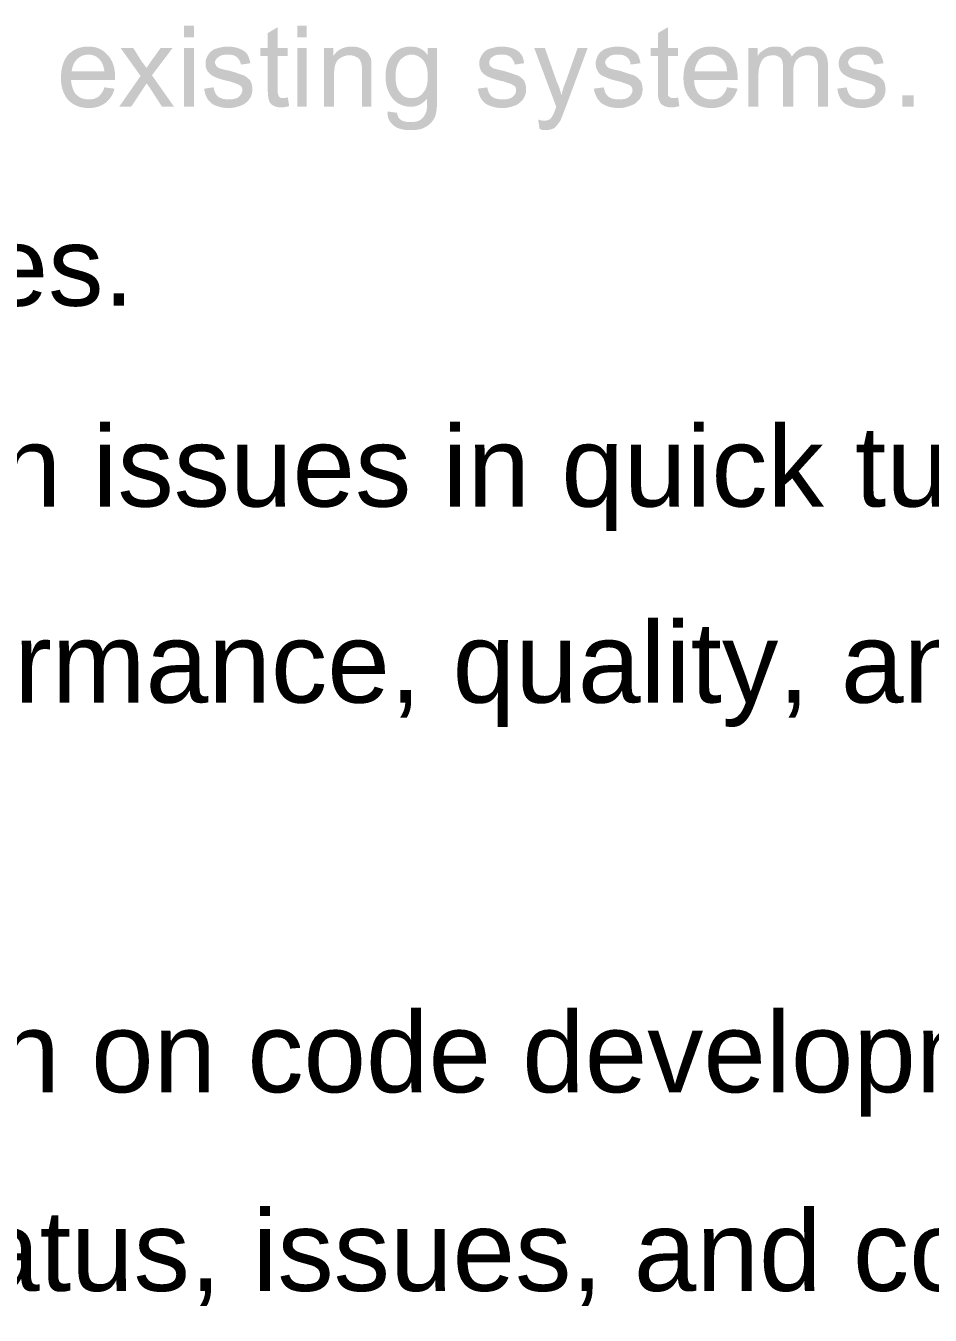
# Model space of a CAD drawing. Header units: millimetres. Extents: x 25 to 207, y 36 to 227.
# Drawn here: x 101.61 to 123.97, y 63.72 to 95.62 of the extents above; entities that cross this region are included whole.
import ezdxf

# ---------------------------------------------------------------- set-up
doc = ezdxf.new("R2010")
doc.units = ezdxf.units.MM
doc.header["$MEASUREMENT"] = 0
doc.layers.get('0').update_dxf_attribs({"linetype": 'CONTINUOUS'})
doc.styles.add('Arial$001', font='arial.ttf', dxfattribs={"height": 2.376})

msp = doc.modelspace()

# ---------------------------------------------------------------- hatches: boundary and pattern name
at = {"true_color": 0x000007}
h = msp.add_hatch(color=0, dxfattribs=at)
edge = h.paths.add_edge_path()
edge.add_line((103.55, 94.099), (103.798, 94.066))
edge.add_spline(control_points=[(103.798, 94.066), (103.765, 93.917), (103.683, 93.801), (103.583, 93.718), (103.583, 93.718), (103.467, 93.635), (103.335, 93.586), (103.169, 93.586), (103.169, 93.586), (102.954, 93.586), (102.789, 93.652), (102.656, 93.784), (102.656, 93.784), (102.54, 93.917), (102.474, 94.099), (102.474, 94.331), (102.474, 94.331), (102.474, 94.579), (102.54, 94.778), (102.656, 94.91), (102.656, 94.91), (102.789, 95.042), (102.954, 95.109), (103.153, 95.109), (103.153, 95.109), (103.352, 95.109), (103.5, 95.042), (103.616, 94.91), (103.616, 94.91), (103.749, 94.778), (103.815, 94.595), (103.815, 94.347), (103.815, 94.347), (103.815, 94.331), (103.815, 94.314), (103.815, 94.281)], knot_values=[0, 0, 0, 0, 0.027778, 0.027778, 0.027778, 0.027778, 0.055556, 0.055556, 0.055556, 0.055556, 0.083333, 0.083333, 0.083333, 0.083333, 0.111111, 0.111111, 0.111111, 0.111111, 0.138889, 0.138889, 0.138889, 0.138889, 0.166667, 0.166667, 0.166667, 0.166667, 0.194444, 0.194444, 0.194444, 0.194444, 0.222222, 0.222222, 0.222222, 0.222222, 1, 1, 1, 1], degree=3, periodic=0)
edge.add_line((103.815, 94.281), (102.723, 94.281))
edge.add_spline(control_points=[(102.723, 94.281), (102.739, 94.132), (102.772, 94), (102.855, 93.917), (102.855, 93.917), (102.938, 93.834), (103.037, 93.801), (103.169, 93.801), (103.169, 93.801), (103.252, 93.801), (103.335, 93.817), (103.401, 93.867), (103.401, 93.867), (103.451, 93.917), (103.517, 93.983), (103.55, 94.099)], knot_values=[0, 0, 0, 0, 0.0625, 0.0625, 0.0625, 0.0625, 0.125, 0.125, 0.125, 0.125, 0.1875, 0.1875, 0.1875, 0.1875, 1, 1, 1, 1], degree=3, periodic=0)
edge = h.paths.add_edge_path()
edge.add_line((102.739, 94.496), (103.55, 94.496))
edge.add_spline(control_points=[(103.55, 94.496), (103.534, 94.612), (103.5, 94.711), (103.451, 94.761), (103.451, 94.761), (103.385, 94.86), (103.269, 94.91), (103.153, 94.91), (103.153, 94.91), (103.037, 94.91), (102.938, 94.86), (102.872, 94.794), (102.872, 94.794), (102.789, 94.711), (102.756, 94.612), (102.739, 94.496)], knot_values=[0, 0, 0, 0, 0.0625, 0.0625, 0.0625, 0.0625, 0.125, 0.125, 0.125, 0.125, 0.1875, 0.1875, 0.1875, 0.1875, 1, 1, 1, 1], degree=3, periodic=0)
edge = h.paths.add_edge_path()
edge.add_line((103.914, 93.619), (104.444, 94.38))
edge.add_line((104.444, 94.38), (103.947, 95.075))
edge.add_line((103.947, 95.075), (104.262, 95.075))
edge.add_line((104.262, 95.075), (104.477, 94.728))
edge.add_spline(control_points=[(104.477, 94.728), (104.527, 94.678), (104.56, 94.612), (104.593, 94.579), (104.593, 94.579), (104.626, 94.629), (104.659, 94.678), (104.692, 94.728)], knot_values=[0, 0, 0, 0, 0.125, 0.125, 0.125, 0.125, 1, 1, 1, 1], degree=3, periodic=0)
edge.add_line((104.692, 94.728), (104.941, 95.075))
edge.add_line((104.941, 95.075), (105.238, 95.075))
edge.add_line((105.238, 95.075), (104.725, 94.397))
edge.add_line((104.725, 94.397), (105.272, 93.619))
edge.add_line((105.272, 93.619), (104.974, 93.619))
edge.add_line((104.974, 93.619), (104.676, 94.082))
edge.add_line((104.676, 94.082), (104.593, 94.198))
edge.add_line((104.593, 94.198), (104.212, 93.619))
edge.add_line((104.212, 93.619), (103.914, 93.619))
h.paths.add_polyline_path([(105.52, 95.34), (105.52, 95.622), (105.768, 95.622), (105.768, 95.34)])
h.paths.add_polyline_path([(105.52, 93.619), (105.52, 95.075), (105.768, 95.075), (105.768, 93.619)])
edge = h.paths.add_edge_path()
edge.add_line((106.016, 94.066), (106.248, 94.099))
edge.add_spline(control_points=[(106.248, 94.099), (106.265, 94), (106.298, 93.917), (106.364, 93.867), (106.364, 93.867), (106.43, 93.817), (106.513, 93.801), (106.629, 93.801), (106.629, 93.801), (106.745, 93.801), (106.827, 93.817), (106.877, 93.867), (106.877, 93.867), (106.927, 93.917), (106.96, 93.966), (106.96, 94.033), (106.96, 94.033), (106.96, 94.082), (106.943, 94.132), (106.894, 94.149), (106.894, 94.149), (106.861, 94.182), (106.778, 94.198), (106.645, 94.248), (106.645, 94.248), (106.463, 94.281), (106.331, 94.331), (106.265, 94.364), (106.265, 94.364), (106.198, 94.397), (106.149, 94.43), (106.099, 94.496), (106.099, 94.496), (106.066, 94.562), (106.05, 94.612), (106.05, 94.695), (106.05, 94.695), (106.05, 94.761), (106.066, 94.811), (106.099, 94.877), (106.099, 94.877), (106.132, 94.926), (106.165, 94.976), (106.215, 95.009), (106.215, 95.009), (106.248, 95.042), (106.314, 95.059), (106.381, 95.075), (106.381, 95.075), (106.447, 95.092), (106.513, 95.109), (106.579, 95.109), (106.579, 95.109), (106.695, 95.109), (106.794, 95.092), (106.877, 95.059), (106.877, 95.059), (106.976, 95.026), (107.043, 94.976), (107.076, 94.926), (107.076, 94.926), (107.109, 94.877), (107.142, 94.794), (107.159, 94.695)], knot_values=[0, 0, 0, 0, 0.015625, 0.015625, 0.015625, 0.015625, 0.03125, 0.03125, 0.03125, 0.03125, 0.046875, 0.046875, 0.046875, 0.046875, 0.0625, 0.0625, 0.0625, 0.0625, 0.078125, 0.078125, 0.078125, 0.078125, 0.09375, 0.09375, 0.09375, 0.09375, 0.109375, 0.109375, 0.109375, 0.109375, 0.125, 0.125, 0.125, 0.125, 0.140625, 0.140625, 0.140625, 0.140625, 0.15625, 0.15625, 0.15625, 0.15625, 0.171875, 0.171875, 0.171875, 0.171875, 0.1875, 0.1875, 0.1875, 0.1875, 0.203125, 0.203125, 0.203125, 0.203125, 0.21875, 0.21875, 0.21875, 0.21875, 0.234375, 0.234375, 0.234375, 0.234375, 1, 1, 1, 1], degree=3, periodic=0)
edge.add_line((107.159, 94.695), (106.927, 94.662))
edge.add_spline(control_points=[(106.927, 94.662), (106.91, 94.744), (106.877, 94.794), (106.827, 94.844), (106.827, 94.844), (106.778, 94.893), (106.695, 94.91), (106.596, 94.91), (106.596, 94.91), (106.496, 94.91), (106.414, 94.893), (106.364, 94.844), (106.364, 94.844), (106.314, 94.811), (106.281, 94.761), (106.281, 94.711), (106.281, 94.711), (106.281, 94.695), (106.298, 94.662), (106.314, 94.629), (106.314, 94.629), (106.331, 94.612), (106.364, 94.579), (106.414, 94.562), (106.414, 94.562), (106.43, 94.562), (106.513, 94.529), (106.629, 94.513), (106.629, 94.513), (106.811, 94.463), (106.927, 94.413), (106.993, 94.397), (106.993, 94.397), (107.059, 94.364), (107.109, 94.314), (107.159, 94.264), (107.159, 94.264), (107.192, 94.198), (107.208, 94.132), (107.208, 94.049), (107.208, 94.049), (107.208, 93.966), (107.192, 93.9), (107.142, 93.817), (107.142, 93.817), (107.092, 93.751), (107.026, 93.685), (106.943, 93.652), (106.943, 93.652), (106.844, 93.619), (106.745, 93.586), (106.629, 93.586), (106.629, 93.586), (106.447, 93.586), (106.298, 93.635), (106.198, 93.702), (106.198, 93.702), (106.099, 93.784), (106.033, 93.9), (106.016, 94.066)], knot_values=[0, 0, 0, 0, 0.016667, 0.016667, 0.016667, 0.016667, 0.033333, 0.033333, 0.033333, 0.033333, 0.05, 0.05, 0.05, 0.05, 0.066667, 0.066667, 0.066667, 0.066667, 0.083333, 0.083333, 0.083333, 0.083333, 0.1, 0.1, 0.1, 0.1, 0.116667, 0.116667, 0.116667, 0.116667, 0.133333, 0.133333, 0.133333, 0.133333, 0.15, 0.15, 0.15, 0.15, 0.166667, 0.166667, 0.166667, 0.166667, 0.183333, 0.183333, 0.183333, 0.183333, 0.2, 0.2, 0.2, 0.2, 0.216667, 0.216667, 0.216667, 0.216667, 0.233333, 0.233333, 0.233333, 0.233333, 1, 1, 1, 1], degree=3, periodic=0)
edge = h.paths.add_edge_path()
edge.add_line((108.085, 93.851), (108.119, 93.635))
edge.add_spline(control_points=[(108.119, 93.635), (108.052, 93.619), (107.986, 93.602), (107.936, 93.602), (107.936, 93.602), (107.837, 93.602), (107.771, 93.619), (107.721, 93.652), (107.721, 93.652), (107.672, 93.669), (107.639, 93.718), (107.622, 93.768), (107.622, 93.768), (107.605, 93.801), (107.589, 93.9), (107.589, 94.049)], knot_values=[0, 0, 0, 0, 0.0625, 0.0625, 0.0625, 0.0625, 0.125, 0.125, 0.125, 0.125, 0.1875, 0.1875, 0.1875, 0.1875, 1, 1, 1, 1], degree=3, periodic=0)
edge.add_line((107.589, 94.049), (107.589, 94.877))
edge.add_line((107.589, 94.877), (107.407, 94.877))
edge.add_line((107.407, 94.877), (107.407, 95.075))
edge.add_line((107.407, 95.075), (107.589, 95.075))
edge.add_line((107.589, 95.075), (107.589, 95.44))
edge.add_line((107.589, 95.44), (107.837, 95.589))
edge.add_line((107.837, 95.589), (107.837, 95.075))
edge.add_line((107.837, 95.075), (108.085, 95.075))
edge.add_line((108.085, 95.075), (108.085, 94.877))
edge.add_line((108.085, 94.877), (107.837, 94.877))
edge.add_line((107.837, 94.877), (107.837, 94.033))
edge.add_spline(control_points=[(107.837, 94.033), (107.837, 93.966), (107.837, 93.917), (107.854, 93.9), (107.854, 93.9), (107.854, 93.884), (107.87, 93.867), (107.887, 93.851), (107.887, 93.851), (107.903, 93.834), (107.936, 93.834), (107.97, 93.834), (107.97, 93.834), (108.003, 93.834), (108.036, 93.834), (108.085, 93.851)], knot_values=[0, 0, 0, 0, 0.0625, 0.0625, 0.0625, 0.0625, 0.125, 0.125, 0.125, 0.125, 0.1875, 0.1875, 0.1875, 0.1875, 1, 1, 1, 1], degree=3, periodic=0)
h.paths.add_polyline_path([(108.317, 95.34), (108.317, 95.622), (108.549, 95.622), (108.549, 95.34)])
h.paths.add_polyline_path([(108.317, 93.619), (108.317, 95.075), (108.549, 95.075), (108.549, 93.619)])
edge = h.paths.add_edge_path()
edge.add_line((108.979, 93.619), (108.979, 95.075))
edge.add_line((108.979, 95.075), (109.211, 95.075))
edge.add_line((109.211, 95.075), (109.211, 94.877))
edge.add_spline(control_points=[(109.211, 94.877), (109.31, 95.026), (109.459, 95.109), (109.674, 95.109), (109.674, 95.109), (109.757, 95.109), (109.84, 95.092), (109.906, 95.059), (109.906, 95.059), (109.972, 95.026), (110.039, 94.993), (110.072, 94.943), (110.072, 94.943), (110.105, 94.893), (110.138, 94.827), (110.154, 94.761), (110.154, 94.761), (110.154, 94.711), (110.154, 94.629), (110.154, 94.513)], knot_values=[0, 0, 0, 0, 0.05, 0.05, 0.05, 0.05, 0.1, 0.1, 0.1, 0.1, 0.15, 0.15, 0.15, 0.15, 0.2, 0.2, 0.2, 0.2, 1, 1, 1, 1], degree=3, periodic=0)
edge.add_line((110.154, 94.513), (110.154, 93.619))
edge.add_line((110.154, 93.619), (109.923, 93.619))
edge.add_line((109.923, 93.619), (109.923, 94.513))
edge.add_spline(control_points=[(109.923, 94.513), (109.923, 94.612), (109.906, 94.678), (109.89, 94.728), (109.89, 94.728), (109.873, 94.778), (109.84, 94.827), (109.79, 94.844), (109.79, 94.844), (109.741, 94.877), (109.674, 94.893), (109.608, 94.893), (109.608, 94.893), (109.509, 94.893), (109.426, 94.86), (109.343, 94.794), (109.343, 94.794), (109.261, 94.728), (109.228, 94.595), (109.228, 94.413)], knot_values=[0, 0, 0, 0, 0.05, 0.05, 0.05, 0.05, 0.1, 0.1, 0.1, 0.1, 0.15, 0.15, 0.15, 0.15, 0.2, 0.2, 0.2, 0.2, 1, 1, 1, 1], degree=3, periodic=0)
edge.add_line((109.228, 94.413), (109.228, 93.619))
edge.add_line((109.228, 93.619), (108.979, 93.619))
edge = h.paths.add_edge_path()
edge.add_line((110.552, 93.503), (110.783, 93.47))
edge.add_spline(control_points=[(110.783, 93.47), (110.8, 93.404), (110.817, 93.337), (110.866, 93.304), (110.866, 93.304), (110.932, 93.255), (111.015, 93.238), (111.114, 93.238), (111.114, 93.238), (111.23, 93.238), (111.313, 93.255), (111.379, 93.304), (111.379, 93.304), (111.446, 93.354), (111.479, 93.42), (111.512, 93.503), (111.512, 93.503), (111.528, 93.553), (111.528, 93.652), (111.528, 93.817), (111.528, 93.817), (111.412, 93.685), (111.28, 93.619), (111.131, 93.619), (111.131, 93.619), (110.932, 93.619), (110.767, 93.702), (110.668, 93.834), (110.668, 93.834), (110.552, 93.983), (110.502, 94.165), (110.502, 94.364), (110.502, 94.364), (110.502, 94.496), (110.519, 94.629), (110.568, 94.744), (110.568, 94.744), (110.618, 94.86), (110.701, 94.943), (110.783, 95.009), (110.783, 95.009), (110.883, 95.075), (110.999, 95.109), (111.131, 95.109), (111.131, 95.109), (111.297, 95.109), (111.446, 95.042), (111.545, 94.893)], knot_values=[0, 0, 0, 0, 0.020833, 0.020833, 0.020833, 0.020833, 0.041667, 0.041667, 0.041667, 0.041667, 0.0625, 0.0625, 0.0625, 0.0625, 0.083333, 0.083333, 0.083333, 0.083333, 0.104167, 0.104167, 0.104167, 0.104167, 0.125, 0.125, 0.125, 0.125, 0.145833, 0.145833, 0.145833, 0.145833, 0.166667, 0.166667, 0.166667, 0.166667, 0.1875, 0.1875, 0.1875, 0.1875, 0.208333, 0.208333, 0.208333, 0.208333, 0.229167, 0.229167, 0.229167, 0.229167, 1, 1, 1, 1], degree=3, periodic=0)
edge.add_line((111.545, 94.893), (111.545, 95.075))
edge.add_line((111.545, 95.075), (111.777, 95.075))
edge.add_line((111.777, 95.075), (111.777, 93.817))
edge.add_spline(control_points=[(111.777, 93.817), (111.777, 93.602), (111.76, 93.437), (111.71, 93.337), (111.71, 93.337), (111.661, 93.255), (111.594, 93.172), (111.495, 93.122), (111.495, 93.122), (111.396, 93.056), (111.263, 93.04), (111.114, 93.04), (111.114, 93.04), (110.949, 93.04), (110.8, 93.073), (110.701, 93.155), (110.701, 93.155), (110.601, 93.238), (110.535, 93.354), (110.552, 93.503)], knot_values=[0, 0, 0, 0, 0.05, 0.05, 0.05, 0.05, 0.1, 0.1, 0.1, 0.1, 0.15, 0.15, 0.15, 0.15, 0.2, 0.2, 0.2, 0.2, 1, 1, 1, 1], degree=3, periodic=0)
edge = h.paths.add_edge_path()
edge.add_spline(control_points=[(110.75, 94.38), (110.75, 94.182), (110.783, 94.049), (110.866, 93.966), (110.866, 93.966), (110.932, 93.867), (111.032, 93.834), (111.148, 93.834), (111.148, 93.834), (111.263, 93.834), (111.363, 93.867), (111.429, 93.966), (111.429, 93.966), (111.512, 94.049), (111.545, 94.182), (111.545, 94.364), (111.545, 94.364), (111.545, 94.546), (111.512, 94.678), (111.429, 94.778), (111.429, 94.778), (111.346, 94.86), (111.247, 94.91), (111.148, 94.91), (111.148, 94.91), (111.032, 94.91), (110.949, 94.86), (110.866, 94.778), (110.866, 94.778), (110.783, 94.678), (110.75, 94.546), (110.75, 94.38)], knot_values=[0, 0, 0, 0, 0.03125, 0.03125, 0.03125, 0.03125, 0.0625, 0.0625, 0.0625, 0.0625, 0.09375, 0.09375, 0.09375, 0.09375, 0.125, 0.125, 0.125, 0.125, 0.15625, 0.15625, 0.15625, 0.15625, 0.1875, 0.1875, 0.1875, 0.1875, 0.21875, 0.21875, 0.21875, 0.21875, 1, 1, 1, 1], degree=3, periodic=0)
edge = h.paths.add_edge_path()
edge.add_line((112.786, 94.066), (113.018, 94.099))
edge.add_spline(control_points=[(113.018, 94.099), (113.035, 94), (113.068, 93.917), (113.134, 93.867), (113.134, 93.867), (113.2, 93.817), (113.283, 93.801), (113.399, 93.801), (113.399, 93.801), (113.515, 93.801), (113.597, 93.817), (113.647, 93.867), (113.647, 93.867), (113.713, 93.917), (113.73, 93.966), (113.73, 94.033), (113.73, 94.033), (113.73, 94.082), (113.713, 94.132), (113.663, 94.149), (113.663, 94.149), (113.63, 94.182), (113.548, 94.198), (113.415, 94.248), (113.415, 94.248), (113.233, 94.281), (113.101, 94.331), (113.035, 94.364), (113.035, 94.364), (112.968, 94.397), (112.919, 94.43), (112.869, 94.496), (112.869, 94.496), (112.836, 94.562), (112.819, 94.612), (112.819, 94.695), (112.819, 94.695), (112.819, 94.761), (112.836, 94.811), (112.869, 94.877), (112.869, 94.877), (112.902, 94.926), (112.935, 94.976), (112.985, 95.009), (112.985, 95.009), (113.018, 95.042), (113.084, 95.059), (113.15, 95.075), (113.15, 95.075), (113.217, 95.092), (113.283, 95.109), (113.349, 95.109), (113.349, 95.109), (113.465, 95.109), (113.564, 95.092), (113.663, 95.059), (113.663, 95.059), (113.746, 95.026), (113.812, 94.976), (113.846, 94.926), (113.846, 94.926), (113.895, 94.877), (113.912, 94.794), (113.928, 94.695)], knot_values=[0, 0, 0, 0, 0.015625, 0.015625, 0.015625, 0.015625, 0.03125, 0.03125, 0.03125, 0.03125, 0.046875, 0.046875, 0.046875, 0.046875, 0.0625, 0.0625, 0.0625, 0.0625, 0.078125, 0.078125, 0.078125, 0.078125, 0.09375, 0.09375, 0.09375, 0.09375, 0.109375, 0.109375, 0.109375, 0.109375, 0.125, 0.125, 0.125, 0.125, 0.140625, 0.140625, 0.140625, 0.140625, 0.15625, 0.15625, 0.15625, 0.15625, 0.171875, 0.171875, 0.171875, 0.171875, 0.1875, 0.1875, 0.1875, 0.1875, 0.203125, 0.203125, 0.203125, 0.203125, 0.21875, 0.21875, 0.21875, 0.21875, 0.234375, 0.234375, 0.234375, 0.234375, 1, 1, 1, 1], degree=3, periodic=0)
edge.add_line((113.928, 94.695), (113.697, 94.662))
edge.add_spline(control_points=[(113.697, 94.662), (113.68, 94.744), (113.647, 94.794), (113.597, 94.844), (113.597, 94.844), (113.548, 94.893), (113.465, 94.91), (113.366, 94.91), (113.366, 94.91), (113.266, 94.91), (113.183, 94.893), (113.134, 94.844), (113.134, 94.844), (113.084, 94.811), (113.068, 94.761), (113.068, 94.711), (113.068, 94.711), (113.068, 94.695), (113.068, 94.662), (113.084, 94.629), (113.084, 94.629), (113.117, 94.612), (113.134, 94.579), (113.183, 94.562), (113.183, 94.562), (113.217, 94.562), (113.283, 94.529), (113.399, 94.513), (113.399, 94.513), (113.581, 94.463), (113.697, 94.413), (113.763, 94.397), (113.763, 94.397), (113.829, 94.364), (113.895, 94.314), (113.928, 94.264), (113.928, 94.264), (113.961, 94.198), (113.978, 94.132), (113.978, 94.049), (113.978, 94.049), (113.978, 93.966), (113.961, 93.9), (113.912, 93.817), (113.912, 93.817), (113.862, 93.751), (113.796, 93.685), (113.713, 93.652), (113.713, 93.652), (113.614, 93.619), (113.515, 93.586), (113.399, 93.586), (113.399, 93.586), (113.217, 93.586), (113.068, 93.635), (112.968, 93.702), (112.968, 93.702), (112.869, 93.784), (112.803, 93.9), (112.786, 94.066)], knot_values=[0, 0, 0, 0, 0.016667, 0.016667, 0.016667, 0.016667, 0.033333, 0.033333, 0.033333, 0.033333, 0.05, 0.05, 0.05, 0.05, 0.066667, 0.066667, 0.066667, 0.066667, 0.083333, 0.083333, 0.083333, 0.083333, 0.1, 0.1, 0.1, 0.1, 0.116667, 0.116667, 0.116667, 0.116667, 0.133333, 0.133333, 0.133333, 0.133333, 0.15, 0.15, 0.15, 0.15, 0.166667, 0.166667, 0.166667, 0.166667, 0.183333, 0.183333, 0.183333, 0.183333, 0.2, 0.2, 0.2, 0.2, 0.216667, 0.216667, 0.216667, 0.216667, 0.233333, 0.233333, 0.233333, 0.233333, 1, 1, 1, 1], degree=3, periodic=0)
edge = h.paths.add_edge_path()
edge.add_line((114.309, 93.073), (114.276, 93.304))
edge.add_spline(control_points=[(114.276, 93.304), (114.326, 93.288), (114.375, 93.271), (114.425, 93.271), (114.425, 93.271), (114.475, 93.271), (114.524, 93.288), (114.557, 93.304), (114.557, 93.304), (114.59, 93.321), (114.607, 93.354), (114.624, 93.387), (114.624, 93.387), (114.64, 93.404), (114.673, 93.47), (114.706, 93.569), (114.706, 93.569), (114.706, 93.569), (114.723, 93.602), (114.723, 93.619)], knot_values=[0, 0, 0, 0, 0.05, 0.05, 0.05, 0.05, 0.1, 0.1, 0.1, 0.1, 0.15, 0.15, 0.15, 0.15, 0.2, 0.2, 0.2, 0.2, 1, 1, 1, 1], degree=3, periodic=0)
edge.add_line((114.723, 93.619), (114.177, 95.075))
edge.add_line((114.177, 95.075), (114.441, 95.075))
edge.add_line((114.441, 95.075), (114.739, 94.231))
edge.add_spline(control_points=[(114.739, 94.231), (114.789, 94.132), (114.822, 94.016), (114.855, 93.9), (114.855, 93.9), (114.872, 94.016), (114.905, 94.115), (114.955, 94.231)], knot_values=[0, 0, 0, 0, 0.125, 0.125, 0.125, 0.125, 1, 1, 1, 1], degree=3, periodic=0)
edge.add_line((114.955, 94.231), (115.252, 95.075))
edge.add_line((115.252, 95.075), (115.501, 95.075))
edge.add_line((115.501, 95.075), (114.955, 93.602))
edge.add_spline(control_points=[(114.955, 93.602), (114.888, 93.437), (114.855, 93.337), (114.822, 93.271), (114.822, 93.271), (114.772, 93.189), (114.723, 93.139), (114.673, 93.089), (114.673, 93.089), (114.607, 93.056), (114.541, 93.04), (114.458, 93.04), (114.458, 93.04), (114.425, 93.04), (114.359, 93.04), (114.309, 93.073)], knot_values=[0, 0, 0, 0, 0.0625, 0.0625, 0.0625, 0.0625, 0.125, 0.125, 0.125, 0.125, 0.1875, 0.1875, 0.1875, 0.1875, 1, 1, 1, 1], degree=3, periodic=0)
edge = h.paths.add_edge_path()
edge.add_line((115.65, 94.066), (115.898, 94.099))
edge.add_spline(control_points=[(115.898, 94.099), (115.915, 94), (115.948, 93.917), (116.014, 93.867), (116.014, 93.867), (116.08, 93.817), (116.163, 93.801), (116.279, 93.801), (116.279, 93.801), (116.395, 93.801), (116.477, 93.817), (116.527, 93.867), (116.527, 93.867), (116.577, 93.917), (116.61, 93.966), (116.61, 94.033), (116.61, 94.033), (116.61, 94.082), (116.577, 94.132), (116.544, 94.149), (116.544, 94.149), (116.494, 94.182), (116.411, 94.198), (116.279, 94.248), (116.279, 94.248), (116.097, 94.281), (115.981, 94.331), (115.915, 94.364), (115.915, 94.364), (115.832, 94.397), (115.782, 94.43), (115.749, 94.496), (115.749, 94.496), (115.716, 94.562), (115.699, 94.612), (115.699, 94.695), (115.699, 94.695), (115.699, 94.761), (115.716, 94.811), (115.749, 94.877), (115.749, 94.877), (115.766, 94.926), (115.815, 94.976), (115.865, 95.009), (115.865, 95.009), (115.898, 95.042), (115.948, 95.059), (116.014, 95.075), (116.014, 95.075), (116.08, 95.092), (116.163, 95.109), (116.229, 95.109), (116.229, 95.109), (116.345, 95.109), (116.444, 95.092), (116.527, 95.059), (116.527, 95.059), (116.61, 95.026), (116.676, 94.976), (116.726, 94.926), (116.726, 94.926), (116.759, 94.877), (116.792, 94.794), (116.808, 94.695)], knot_values=[0, 0, 0, 0, 0.015625, 0.015625, 0.015625, 0.015625, 0.03125, 0.03125, 0.03125, 0.03125, 0.046875, 0.046875, 0.046875, 0.046875, 0.0625, 0.0625, 0.0625, 0.0625, 0.078125, 0.078125, 0.078125, 0.078125, 0.09375, 0.09375, 0.09375, 0.09375, 0.109375, 0.109375, 0.109375, 0.109375, 0.125, 0.125, 0.125, 0.125, 0.140625, 0.140625, 0.140625, 0.140625, 0.15625, 0.15625, 0.15625, 0.15625, 0.171875, 0.171875, 0.171875, 0.171875, 0.1875, 0.1875, 0.1875, 0.1875, 0.203125, 0.203125, 0.203125, 0.203125, 0.21875, 0.21875, 0.21875, 0.21875, 0.234375, 0.234375, 0.234375, 0.234375, 1, 1, 1, 1], degree=3, periodic=0)
edge.add_line((116.808, 94.695), (116.56, 94.662))
edge.add_spline(control_points=[(116.56, 94.662), (116.56, 94.744), (116.527, 94.794), (116.477, 94.844), (116.477, 94.844), (116.411, 94.893), (116.345, 94.91), (116.246, 94.91), (116.246, 94.91), (116.13, 94.91), (116.047, 94.893), (116.014, 94.844), (116.014, 94.844), (115.964, 94.811), (115.931, 94.761), (115.931, 94.711), (115.931, 94.711), (115.931, 94.695), (115.948, 94.662), (115.964, 94.629), (115.964, 94.629), (115.981, 94.612), (116.014, 94.579), (116.064, 94.562), (116.064, 94.562), (116.08, 94.562), (116.163, 94.529), (116.279, 94.513), (116.279, 94.513), (116.444, 94.463), (116.577, 94.413), (116.643, 94.397), (116.643, 94.397), (116.709, 94.364), (116.759, 94.314), (116.808, 94.264), (116.808, 94.264), (116.842, 94.198), (116.858, 94.132), (116.858, 94.049), (116.858, 94.049), (116.858, 93.966), (116.842, 93.9), (116.792, 93.817), (116.792, 93.817), (116.742, 93.751), (116.676, 93.685), (116.577, 93.652), (116.577, 93.652), (116.494, 93.619), (116.395, 93.586), (116.279, 93.586), (116.279, 93.586), (116.08, 93.586), (115.948, 93.635), (115.848, 93.702), (115.848, 93.702), (115.749, 93.784), (115.683, 93.9), (115.65, 94.066)], knot_values=[0, 0, 0, 0, 0.016667, 0.016667, 0.016667, 0.016667, 0.033333, 0.033333, 0.033333, 0.033333, 0.05, 0.05, 0.05, 0.05, 0.066667, 0.066667, 0.066667, 0.066667, 0.083333, 0.083333, 0.083333, 0.083333, 0.1, 0.1, 0.1, 0.1, 0.116667, 0.116667, 0.116667, 0.116667, 0.133333, 0.133333, 0.133333, 0.133333, 0.15, 0.15, 0.15, 0.15, 0.166667, 0.166667, 0.166667, 0.166667, 0.183333, 0.183333, 0.183333, 0.183333, 0.2, 0.2, 0.2, 0.2, 0.216667, 0.216667, 0.216667, 0.216667, 0.233333, 0.233333, 0.233333, 0.233333, 1, 1, 1, 1], degree=3, periodic=0)
edge = h.paths.add_edge_path()
edge.add_line((117.735, 93.851), (117.768, 93.635))
edge.add_spline(control_points=[(117.768, 93.635), (117.702, 93.619), (117.636, 93.602), (117.586, 93.602), (117.586, 93.602), (117.487, 93.602), (117.421, 93.619), (117.371, 93.652), (117.371, 93.652), (117.322, 93.669), (117.288, 93.718), (117.272, 93.768), (117.272, 93.768), (117.239, 93.801), (117.239, 93.9), (117.239, 94.049)], knot_values=[0, 0, 0, 0, 0.0625, 0.0625, 0.0625, 0.0625, 0.125, 0.125, 0.125, 0.125, 0.1875, 0.1875, 0.1875, 0.1875, 1, 1, 1, 1], degree=3, periodic=0)
edge.add_line((117.239, 94.049), (117.239, 94.877))
edge.add_line((117.239, 94.877), (117.057, 94.877))
edge.add_line((117.057, 94.877), (117.057, 95.075))
edge.add_line((117.057, 95.075), (117.239, 95.075))
edge.add_line((117.239, 95.075), (117.239, 95.44))
edge.add_line((117.239, 95.44), (117.487, 95.589))
edge.add_line((117.487, 95.589), (117.487, 95.075))
edge.add_line((117.487, 95.075), (117.735, 95.075))
edge.add_line((117.735, 95.075), (117.735, 94.877))
edge.add_line((117.735, 94.877), (117.487, 94.877))
edge.add_line((117.487, 94.877), (117.487, 94.033))
edge.add_spline(control_points=[(117.487, 94.033), (117.487, 93.966), (117.487, 93.917), (117.487, 93.9), (117.487, 93.9), (117.504, 93.884), (117.52, 93.867), (117.537, 93.851), (117.537, 93.851), (117.553, 93.834), (117.586, 93.834), (117.619, 93.834), (117.619, 93.834), (117.653, 93.834), (117.686, 93.834), (117.735, 93.851)], knot_values=[0, 0, 0, 0, 0.0625, 0.0625, 0.0625, 0.0625, 0.125, 0.125, 0.125, 0.125, 0.1875, 0.1875, 0.1875, 0.1875, 1, 1, 1, 1], degree=3, periodic=0)
edge = h.paths.add_edge_path()
edge.add_line((118.944, 94.099), (119.208, 94.066))
edge.add_spline(control_points=[(119.208, 94.066), (119.159, 93.917), (119.093, 93.801), (118.977, 93.718), (118.977, 93.718), (118.877, 93.635), (118.728, 93.586), (118.563, 93.586), (118.563, 93.586), (118.348, 93.586), (118.182, 93.652), (118.066, 93.784), (118.066, 93.784), (117.934, 93.917), (117.868, 94.099), (117.868, 94.331), (117.868, 94.331), (117.868, 94.579), (117.934, 94.778), (118.066, 94.91), (118.066, 94.91), (118.182, 95.042), (118.348, 95.109), (118.546, 95.109), (118.546, 95.109), (118.745, 95.109), (118.911, 95.042), (119.026, 94.91), (119.026, 94.91), (119.142, 94.778), (119.208, 94.595), (119.208, 94.347), (119.208, 94.347), (119.208, 94.331), (119.208, 94.314), (119.208, 94.281)], knot_values=[0, 0, 0, 0, 0.027778, 0.027778, 0.027778, 0.027778, 0.055556, 0.055556, 0.055556, 0.055556, 0.083333, 0.083333, 0.083333, 0.083333, 0.111111, 0.111111, 0.111111, 0.111111, 0.138889, 0.138889, 0.138889, 0.138889, 0.166667, 0.166667, 0.166667, 0.166667, 0.194444, 0.194444, 0.194444, 0.194444, 0.222222, 0.222222, 0.222222, 0.222222, 1, 1, 1, 1], degree=3, periodic=0)
edge.add_line((119.208, 94.281), (118.133, 94.281))
edge.add_spline(control_points=[(118.133, 94.281), (118.133, 94.132), (118.182, 94), (118.265, 93.917), (118.265, 93.917), (118.348, 93.834), (118.447, 93.801), (118.563, 93.801), (118.563, 93.801), (118.662, 93.801), (118.728, 93.817), (118.795, 93.867), (118.795, 93.867), (118.861, 93.917), (118.911, 93.983), (118.944, 94.099)], knot_values=[0, 0, 0, 0, 0.0625, 0.0625, 0.0625, 0.0625, 0.125, 0.125, 0.125, 0.125, 0.1875, 0.1875, 0.1875, 0.1875, 1, 1, 1, 1], degree=3, periodic=0)
edge = h.paths.add_edge_path()
edge.add_line((118.149, 94.496), (118.944, 94.496))
edge.add_spline(control_points=[(118.944, 94.496), (118.944, 94.612), (118.911, 94.711), (118.861, 94.761), (118.861, 94.761), (118.778, 94.86), (118.679, 94.91), (118.546, 94.91), (118.546, 94.91), (118.447, 94.91), (118.348, 94.86), (118.265, 94.794), (118.265, 94.794), (118.199, 94.711), (118.149, 94.612), (118.149, 94.496)], knot_values=[0, 0, 0, 0, 0.0625, 0.0625, 0.0625, 0.0625, 0.125, 0.125, 0.125, 0.125, 0.1875, 0.1875, 0.1875, 0.1875, 1, 1, 1, 1], degree=3, periodic=0)
edge = h.paths.add_edge_path()
edge.add_line((119.473, 93.619), (119.473, 95.075))
edge.add_line((119.473, 95.075), (119.705, 95.075))
edge.add_line((119.705, 95.075), (119.705, 94.877))
edge.add_spline(control_points=[(119.705, 94.877), (119.738, 94.943), (119.804, 94.993), (119.887, 95.042), (119.887, 95.042), (119.953, 95.092), (120.036, 95.109), (120.135, 95.109), (120.135, 95.109), (120.251, 95.109), (120.334, 95.092), (120.4, 95.042), (120.4, 95.042), (120.466, 94.993), (120.516, 94.926), (120.549, 94.86), (120.549, 94.86), (120.665, 95.026), (120.814, 95.109), (120.996, 95.109), (120.996, 95.109), (121.145, 95.109), (121.244, 95.075), (121.327, 94.993), (121.327, 94.993), (121.41, 94.91), (121.443, 94.794), (121.443, 94.629)], knot_values=[0, 0, 0, 0, 0.035714, 0.035714, 0.035714, 0.035714, 0.071429, 0.071429, 0.071429, 0.071429, 0.107143, 0.107143, 0.107143, 0.107143, 0.142857, 0.142857, 0.142857, 0.142857, 0.178571, 0.178571, 0.178571, 0.178571, 0.214286, 0.214286, 0.214286, 0.214286, 1, 1, 1, 1], degree=3, periodic=0)
edge.add_line((121.443, 94.629), (121.443, 93.619))
edge.add_line((121.443, 93.619), (121.195, 93.619))
edge.add_line((121.195, 93.619), (121.195, 94.546))
edge.add_spline(control_points=[(121.195, 94.546), (121.195, 94.645), (121.195, 94.711), (121.178, 94.744), (121.178, 94.744), (121.162, 94.794), (121.129, 94.827), (121.095, 94.86), (121.095, 94.86), (121.046, 94.877), (120.996, 94.893), (120.946, 94.893), (120.946, 94.893), (120.847, 94.893), (120.748, 94.86), (120.682, 94.794), (120.682, 94.794), (120.615, 94.728), (120.582, 94.612), (120.582, 94.463)], knot_values=[0, 0, 0, 0, 0.05, 0.05, 0.05, 0.05, 0.1, 0.1, 0.1, 0.1, 0.15, 0.15, 0.15, 0.15, 0.2, 0.2, 0.2, 0.2, 1, 1, 1, 1], degree=3, periodic=0)
edge.add_line((120.582, 94.463), (120.582, 93.619))
edge.add_line((120.582, 93.619), (120.334, 93.619))
edge.add_line((120.334, 93.619), (120.334, 94.562))
edge.add_spline(control_points=[(120.334, 94.562), (120.334, 94.678), (120.317, 94.761), (120.284, 94.811), (120.284, 94.811), (120.235, 94.86), (120.168, 94.893), (120.086, 94.893), (120.086, 94.893), (120.02, 94.893), (119.953, 94.877), (119.887, 94.844), (119.887, 94.844), (119.837, 94.811), (119.788, 94.744), (119.771, 94.678), (119.771, 94.678), (119.738, 94.612), (119.722, 94.513), (119.722, 94.38)], knot_values=[0, 0, 0, 0, 0.05, 0.05, 0.05, 0.05, 0.1, 0.1, 0.1, 0.1, 0.15, 0.15, 0.15, 0.15, 0.2, 0.2, 0.2, 0.2, 1, 1, 1, 1], degree=3, periodic=0)
edge.add_line((119.722, 94.38), (119.722, 93.619))
edge.add_line((119.722, 93.619), (119.473, 93.619))
edge = h.paths.add_edge_path()
edge.add_line((121.675, 94.066), (121.906, 94.099))
edge.add_spline(control_points=[(121.906, 94.099), (121.923, 94), (121.956, 93.917), (122.022, 93.867), (122.022, 93.867), (122.089, 93.817), (122.171, 93.801), (122.287, 93.801), (122.287, 93.801), (122.403, 93.801), (122.486, 93.817), (122.535, 93.867), (122.535, 93.867), (122.585, 93.917), (122.618, 93.966), (122.618, 94.033), (122.618, 94.033), (122.618, 94.082), (122.602, 94.132), (122.552, 94.149), (122.552, 94.149), (122.519, 94.182), (122.436, 94.198), (122.304, 94.248), (122.304, 94.248), (122.122, 94.281), (121.989, 94.331), (121.923, 94.364), (121.923, 94.364), (121.857, 94.397), (121.807, 94.43), (121.757, 94.496), (121.757, 94.496), (121.724, 94.562), (121.708, 94.612), (121.708, 94.695), (121.708, 94.695), (121.708, 94.761), (121.724, 94.811), (121.757, 94.877), (121.757, 94.877), (121.791, 94.926), (121.824, 94.976), (121.873, 95.009), (121.873, 95.009), (121.906, 95.042), (121.973, 95.059), (122.039, 95.075), (122.039, 95.075), (122.105, 95.092), (122.171, 95.109), (122.237, 95.109), (122.237, 95.109), (122.353, 95.109), (122.453, 95.092), (122.535, 95.059), (122.535, 95.059), (122.635, 95.026), (122.701, 94.976), (122.734, 94.926), (122.734, 94.926), (122.767, 94.877), (122.8, 94.794), (122.817, 94.695)], knot_values=[0, 0, 0, 0, 0.015625, 0.015625, 0.015625, 0.015625, 0.03125, 0.03125, 0.03125, 0.03125, 0.046875, 0.046875, 0.046875, 0.046875, 0.0625, 0.0625, 0.0625, 0.0625, 0.078125, 0.078125, 0.078125, 0.078125, 0.09375, 0.09375, 0.09375, 0.09375, 0.109375, 0.109375, 0.109375, 0.109375, 0.125, 0.125, 0.125, 0.125, 0.140625, 0.140625, 0.140625, 0.140625, 0.15625, 0.15625, 0.15625, 0.15625, 0.171875, 0.171875, 0.171875, 0.171875, 0.1875, 0.1875, 0.1875, 0.1875, 0.203125, 0.203125, 0.203125, 0.203125, 0.21875, 0.21875, 0.21875, 0.21875, 0.234375, 0.234375, 0.234375, 0.234375, 1, 1, 1, 1], degree=3, periodic=0)
edge.add_line((122.817, 94.695), (122.585, 94.662))
edge.add_spline(control_points=[(122.585, 94.662), (122.569, 94.744), (122.535, 94.794), (122.486, 94.844), (122.486, 94.844), (122.436, 94.893), (122.353, 94.91), (122.254, 94.91), (122.254, 94.91), (122.155, 94.91), (122.072, 94.893), (122.022, 94.844), (122.022, 94.844), (121.973, 94.811), (121.94, 94.761), (121.94, 94.711), (121.94, 94.711), (121.94, 94.695), (121.956, 94.662), (121.973, 94.629), (121.973, 94.629), (121.989, 94.612), (122.022, 94.579), (122.072, 94.562), (122.072, 94.562), (122.089, 94.562), (122.171, 94.529), (122.287, 94.513), (122.287, 94.513), (122.469, 94.463), (122.585, 94.413), (122.651, 94.397), (122.651, 94.397), (122.718, 94.364), (122.767, 94.314), (122.817, 94.264), (122.817, 94.264), (122.85, 94.198), (122.866, 94.132), (122.866, 94.049), (122.866, 94.049), (122.866, 93.966), (122.85, 93.9), (122.8, 93.817), (122.8, 93.817), (122.751, 93.751), (122.684, 93.685), (122.602, 93.652), (122.602, 93.652), (122.502, 93.619), (122.403, 93.586), (122.287, 93.586), (122.287, 93.586), (122.105, 93.586), (121.956, 93.635), (121.857, 93.702), (121.857, 93.702), (121.757, 93.784), (121.691, 93.9), (121.675, 94.066)], knot_values=[0, 0, 0, 0, 0.016667, 0.016667, 0.016667, 0.016667, 0.033333, 0.033333, 0.033333, 0.033333, 0.05, 0.05, 0.05, 0.05, 0.066667, 0.066667, 0.066667, 0.066667, 0.083333, 0.083333, 0.083333, 0.083333, 0.1, 0.1, 0.1, 0.1, 0.116667, 0.116667, 0.116667, 0.116667, 0.133333, 0.133333, 0.133333, 0.133333, 0.15, 0.15, 0.15, 0.15, 0.166667, 0.166667, 0.166667, 0.166667, 0.183333, 0.183333, 0.183333, 0.183333, 0.2, 0.2, 0.2, 0.2, 0.216667, 0.216667, 0.216667, 0.216667, 0.233333, 0.233333, 0.233333, 0.233333, 1, 1, 1, 1], degree=3, periodic=0)
h.paths.add_polyline_path([(123.28, 93.619), (123.28, 93.9), (123.562, 93.9), (123.562, 93.619)])

# ---------------------------------------------------------------- texts
at = {"color": 0, "true_color": 0x000007, "style": 'Arial$001'}
for s, height, p in [('Perform web application updates. ', 1.95894, (63.676, 88.696)), ('Troubleshoot and fix production issues in quick turnaround time. ', 1.99083, (63.527, 83.728)), ('Ensure the best possible performance, quality, and responsiveness of applications. ', 1.99497, (63.676, 78.877)), ('Prepare internal documentation on code development and revisions. ', 1.98937, (63.676, 69.239)), ('Communicate development status, issues, and concerns to leadership. ', 1.99214, (63.593, 64.325))]:
    msp.add_text(s, height=height, dxfattribs=at).set_placement(p)

doc.saveas('drawing.dxf')
